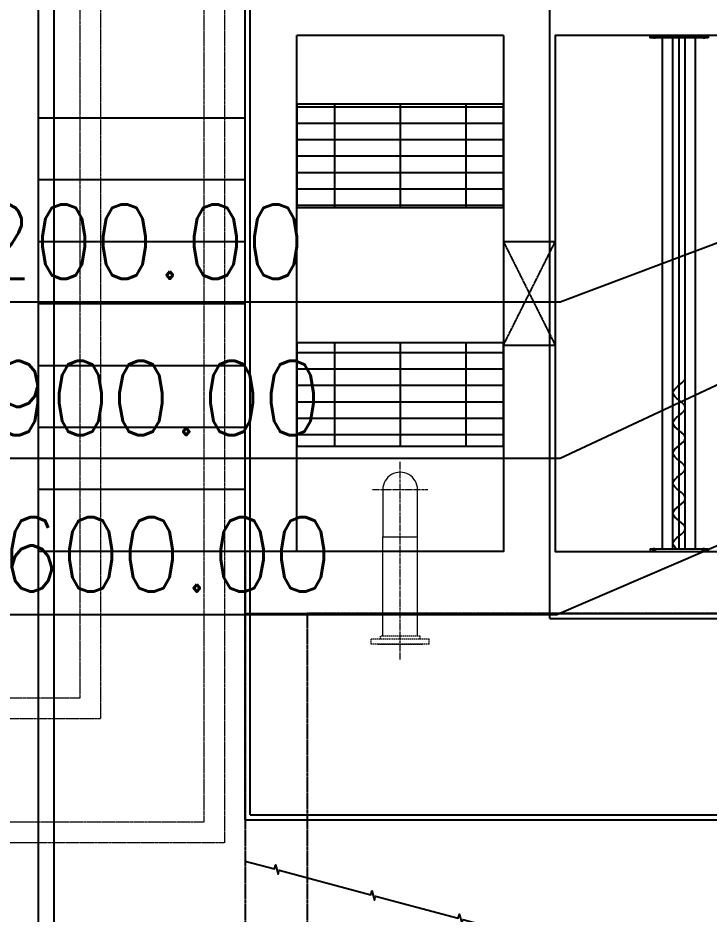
# Model space of a CAD drawing. Header units: inches. Extents: x 8618018 to 8935006, y 2431589 to 2567223.
# Drawn here: x 8665686 to 8669031, y 2494983 to 2499325 of the extents above; entities that cross this region are included whole.
import ezdxf
from ezdxf import colors
from ezdxf.entities.mleader import LeaderData, LeaderLine
from ezdxf.math import Vec2, Vec3

# ---------------------------------------------------------------- set-up
doc = ezdxf.new("R2010")
doc.units = ezdxf.units.IN
doc.header["$MEASUREMENT"] = 0
doc.linetypes.add('CENTER', pattern=[2, 1.25, -0.25, 0.25, -0.25])
doc.linetypes.add('HIDDEN', pattern=[0.375, 0.25, -0.125])
for name, color, linetype in [('CCT', 4, 'Continuous'), ('Civil', 252, 'Continuous'), ('GRATING', 252, 'Continuous'), ('Handrail', 252, 'FENCELINE1'), ('HIDDEN', 252, 'HIDDEN'), ('LAY-ROAD CARREGE WAY', 252, 'Continuous'), ('STR', 252, 'Continuous')]:
    doc.layers.add(name, color=color, linetype=linetype)
for name, color, linetype, lineweight in [('CL', 252, 'CENTER', 5), ('ICT', 6, 'Continuous', 13), ('PCT', 2, 'Continuous', 15), ('PUDDLE', 252, 'Continuous', 5), ('PUDDLE HID', 252, 'HIDDEN', 13), ('TRENCH', 252, 'Continuous', 13)]:
    doc.layers.add(name, color=color, linetype=linetype, lineweight=lineweight)
doc.styles.add('r-30', font='romans.shx')
doc.styles.get("Standard").update_dxf_attribs({"font": 'arial.ttf'})
doc.linetypes.add('FENCELINE1', pattern='A,6.35,-2.54,[133,ltypeshp.shx,S=2.54,R=0,X=-2.54,Y=0],-2.54,25.4', length=36.83)
pattern_1 = [(0, (-8628274.61, -2472997.03), (0, 79.375), []), (90, (-8628274.6, -2472997.03), (-317.5, 2e-14), [])]

# ---------------------------------------------------------------- blocks, each defined once
blk = doc.blocks.new('6SORF')
for p, q in [((-1, 5.5), (-1, -5.5)), ((-0.0625, 5.5), (-1, 5.5)), ((-0.0625, 5.5), (-0.0625, -5.5)), ((-1, 3.78), (-1.56, 3.78)), ((-1.56, 3.78), (-1.56, -3.78)), ((-0.0625, 4.25), (0, 4.25)), ((0, 4.25), (0, -4.25)), ((-1, -3.78), (-1.56, -3.78)), ((-0.0625, -4.25), (0, -4.25)), ((-0.0625, -5.5), (-1, -5.5))]:
    blk.add_line(p, q)
blk = doc.blocks.new('A$Cec323441')
at = {"layer": 'STR'}
for p, q in [((474, 0), (474, -12)), ((480, 5), (480, -17)), ((486, 0), (486, -12)), ((714, 0), (714, -12)), ((720, 5), (720, -17)), ((726, 0), (726, -12)), ((520, -12), (520, -2488)), ((570, -12), (570, -2488)), ((600, -12), (600, -2488)), ((630, -12), (630, -2488)), ((680, -12), (680, -2488)), ((474, -2500), (474, -2488)), ((480, -2505), (480, -2483)), ((486, -2500), (486, -2488)), ((714, -2500), (714, -2488)), ((720, -2505), (720, -2483)), ((726, -2500), (726, -2488))]:
    blk.add_line(p, q, dxfattribs=at)
for points in [[(740, -12), (460, -12), (460, 0), (740, 0)], [(740, -2488), (460, -2488), (460, -2500), (740, -2500)]]:
    blk.add_lwpolyline(points, close=True, dxfattribs=at)
blk.add_open_spline([(588.4, -12), (578.1, -21), (547.9, -54.3), (690, -111.9), (510, -184.9), (690, -257.9), (510, -330.9), (690, -403.9), (510, -476.9), (690, -549.9), (510, -622.9), (690, -695.9), (517.4, -765.9), (616.1, -811.5), (627.5, -832.9)], degree=3, knots=[910.138738, 910.138738, 910.138738, 910.138738, 944.93386, 1039.427246, 1133.920632, 1228.414018, 1322.907404, 1417.40079, 1511.894176, 1606.387562, 1700.880948, 1795.374334, 1889.86772, 1972.71108, 1972.71108, 1972.71108, 1972.71108], dxfattribs=at)
blk = doc.blocks.new('GA CRM')
at = {"layer": 'GRATING'}
h = blk.add_hatch(dxfattribs=at)
h.set_pattern_fill('GRATE', color=256, scale=100)
h.set_pattern_definition(pattern_1)
h.paths.add_polyline_path([(38955, 27066.8), (39955, 27066.8), (39955, 27566.8), (38955, 27566.8)])
h = blk.add_hatch(dxfattribs=at)
h.set_pattern_fill('GRATE', color=256, scale=100)
h.set_pattern_definition(pattern_1)
h.paths.add_polyline_path([(38955, 25910.2), (39955, 25910.2), (39955, 26410.2), (38955, 26410.2)])
at = {"layer": 'Civil'}
for p, q in [((38705, 24200), (38705, 33400)), ((38705, 24100), (38705, 32300)), ((37705, 25400), (37705, 32000)), ((37705, 25400), (37705, 32000)), ((39955, 27900), (38955, 27900)), ((38705, 27500), (37705, 27500)), ((38705, 27200), (37705, 27200)), ((38705, 26900), (37705, 26900)), ((38705, 26600), (37705, 26600)), ((38705, 26300), (37705, 26300)), ((38705, 26000), (37705, 26000)), ((38705, 25700), (37705, 25700)), ((37705, 18550), (37705, 25400)), ((39005, 25400), (37705, 25400)), ((39005, 25400), (37705, 25400)), ((38705, 25400), (37705, 25400)), ((38705, 24100), (68805, 24100))]:
    blk.add_line(p, q, dxfattribs=at)
for points in [[(39955, 27900), (39955, 25400), (38955, 25400), (38955, 27900)], [(41655, 27900), (40205, 27900), (40205, 25400), (41655, 25400)], [(38705, 23900), (38846.3, 23862.1), (38851.6, 23881.8), (38863.7, 23836.6), (38868.9, 23856.1), (39313.3, 23737), (39318.5, 23756.6), (39330.7, 23711.5), (39335.9, 23731), (39736.1, 23623.7), (39741.4, 23643.4), (39753.5, 23598.2), (39758.7, 23617.7), (39978.3, 23558.8)]]:
    blk.add_lwpolyline(points, dxfattribs=at)
at = {"layer": 'CL', "ltscale": 10}
for p, q in [((39455, 24876.9), (39455, 25834.1)), ((39320.9, 25700), (39589.1, 25700))]:
    blk.add_line(p, q, dxfattribs=at)
at = {"layer": 'GRATING'}
for points in [[(38955, 27066.8), (39955, 27066.8), (39955, 27566.8), (38955, 27566.8)], [(38955, 25910.2), (39955, 25910.2), (39955, 26410.2), (38955, 26410.2)]]:
    blk.add_lwpolyline(points, close=True, dxfattribs=at)
at = {"layer": 'Handrail', "linetype": 'FENCELINE1', "ltscale": 0.01}
blk.add_line((37780, 25400), (37780, 32000), dxfattribs=at)
blk.add_lwpolyline([(37780, 18450), (37780, 25400)], dxfattribs=at)
at = {"layer": 'HIDDEN', "ltscale": 0.75}
for p, q in [((40205, 26900), (39955, 26900)), ((39955, 26900), (40205, 26400)), ((39955, 26400), (40205, 26900)), ((39955, 26400), (40205, 26400)), ((38705, 25100), (41655, 25100))]:
    blk.add_line(p, q, dxfattribs=at)
at = {"layer": 'HIDDEN'}
for p, q in [((38705, 25400), (38705, 22750)), ((72205, 25100), (39005, 25100)), ((39005, 25100), (39005, 20100))]:
    blk.add_line(p, q, dxfattribs=at)
at = {"layer": 'LAY-ROAD CARREGE WAY', "color": 252}
for p, q in [((38729.3, 24125), (38729.3, 33400)), ((40180, 25075), (41680, 25075)), ((38729.3, 24125), (68780, 24125))]:
    blk.add_line(p, q, dxfattribs=at)
blk.add_lwpolyline([(40180, 25075), (40180, 31025)], dxfattribs=at)
at = {"layer": 'PUDDLE'}
for p, q in [((39370.9, 25400), (39370.9, 25471.4)), ((39539.2, 25400), (39539.2, 25471.4))]:
    blk.add_line(p, q, dxfattribs=at)
blk.add_lwpolyline([(39539.1, 25471.4), (39539.1, 25700, 1.000005), (39370.9, 25700), (39370.9, 25471.4)], format="xyb", close=True, dxfattribs=at)
at = {"layer": 'PUDDLE HID', "ltscale": 0.75}
for p, q in [((39370.9, 24989.6), (39370.9, 25400)), ((39539.2, 24989.6), (39539.2, 25400))]:
    blk.add_line(p, q, dxfattribs=at)
at = {"layer": 'TRENCH', "linetype": 'HIDDEN'}
for p, q in [((38505, 31374.3), (38505, 24089)), ((38605, 31374.3), (38605, 23989)), ((38505, 24089), (37705, 24089)), ((38605, 23989), (37705, 23989))]:
    blk.add_line(p, q, dxfattribs=at)
at = {"layer": 'TRENCH'}
for p, q in [((37705, 24089), (25150, 24089)), ((37705, 23989), (25250, 23989))]:
    blk.add_line(p, q, dxfattribs=at)
at = {"layer": 'TRENCH', "linetype": 'HIDDEN'}
for points in [[(37905, 32100), (37905, 24689), (37505, 24689)], [(38005, 32000), (38005, 24589), (37505, 24589)]]:
    blk.add_lwpolyline(points, dxfattribs=at)
at = {"layer": 'PUDDLE HID', "ltscale": 0.75, "xscale": 25.4, "yscale": 25.4, "zscale": 25.4, "rotation": 270}
blk.add_blockref('6SORF', (39455, 24950), dxfattribs=at)
at = {"layer": 'STR', "xscale": -1, "rotation": 180}
blk.add_blockref('A$Cec323441', (40205, 25400), dxfattribs=at)

msp = doc.modelspace()

# ---------------------------------------------------------------- block references
at = {"color": 252}
msp.add_blockref('GA CRM', (8628081, 2471340), dxfattribs=at)

# ---------------------------------------------------------------- next in the draw order: texts
at = {"layer": 'CCT', "lineweight": 0, "style": 'r-30', "width": 0.95}
msp.add_text('150W (CONTROL TRAY) EL.64900.00', height=360, dxfattribs=at).set_placement((8658805.7, 2497303.6, 68979))
at = {"layer": 'ICT', "color": 6, "lineweight": 0, "style": 'r-30', "width": 0.95}
msp.add_text('150W (INSTRUMENT) TRAY EL.65200.00', height=360, dxfattribs=at).set_placement((8658007.7, 2498061.6, 68979))
at = {"layer": 'PCT', "lineweight": 0, "style": 'r-30', "width": 0.95}
msp.add_text('150W (POWER TRAY) EL.64600.00', height=360, dxfattribs=at).set_placement((8659354.6, 2496545.7, 68979))

# ---------------------------------------------------------------- next in the draw order: leaders
at = {"layer": 'CCT', "lineweight": 0}
ml = msp.add_multileader_mtext('Standard', dxfattribs=at)
ml.set_content('', color=256)
ml.set_leader_properties()
ml.build(insert=Vec2(0, 0))
ml.multileader.update_dxf_attribs({"text_right_attachment_type": 6, "dogleg_length": 1700, "arrow_head_size": 480})
ctx = ml.context
ctx.base_point, ctx.char_height, ctx.arrow_head_size, ctx.landing_gap_size, ctx.plane_origin = Vec3(8659278.2, 2497190.4, 68979), 0.432, 480, 0.216, Vec3(8669909.7, 2495123.1, 68979)
ctx.right_attachment = 6
notes = []
notes.append((ctx, [(0, (1, 1, 0), (8668310.1, 2497190.6, 68979), (-1, 0), 9031.5, [(0, [(8671012.4, 2498454.7, 68979)], 0, [])])]))
ctx.mtext.insert, ctx.mtext.text_direction, ctx.mtext.rotation, ctx.mtext.flow_direction = Vec3(8659278.4, 2497190.2, 68979), Vec3(-1, 0), 3.141593, 5
at = {"layer": 'ICT', "color": 6, "lineweight": 0}
ml = msp.add_multileader_mtext('Standard', dxfattribs=at)
ml.set_content('', color=6)
ml.set_leader_properties()
ml.build(insert=Vec2(0, 0))
ml.multileader.update_dxf_attribs({"text_right_attachment_type": 6, "dogleg_length": 9950.8, "arrow_head_size": 480})
ctx = ml.context
ctx.base_point, ctx.char_height, ctx.arrow_head_size, ctx.landing_gap_size, ctx.plane_origin = Vec3(8658359.6, 2497948.3, 68979), 0.432, 480, 0.216, Vec3(8669909.7, 2495881.1, 68979)
ctx.right_attachment = 6
notes.append((ctx, [(0, (1, 1, 0), (8668310.9, 2497948.5, 68979), (-1, 0), 9950.8, [(0, [(8671012.4, 2498962.9, 68979)], 0, [])])]))
ctx.mtext.insert, ctx.mtext.text_direction, ctx.mtext.rotation, ctx.mtext.flow_direction = Vec3(8658359.9, 2497948.1, 68979), Vec3(-1, 0), 3.141593, 5
at = {"layer": 'PCT', "lineweight": 0}
ml = msp.add_multileader_mtext('Standard', dxfattribs=at)
ml.set_content('', color=256)
ml.set_leader_properties()
ml.build(insert=Vec2(0, 0))
ml.multileader.update_dxf_attribs({"text_right_attachment_type": 6, "dogleg_length": 8861.9, "arrow_head_size": 480})
ctx = ml.context
ctx.base_point, ctx.char_height, ctx.arrow_head_size, ctx.landing_gap_size, ctx.plane_origin = Vec3(8659422.8, 2496427.9, 68979), 9.6, 480, 4.8, Vec3(8669904.9, 2494365.2, 68979)
ctx.right_attachment, ctx.text_align_type = 6, 2
notes.append((ctx, [(0, (1, 1, 0), (8668294.4, 2496432.7, 68979), (-1, 0), 8861.9, [(0, [(8671012.3, 2497605, 68979)], 0, [])])]))
ctx.mtext.insert, ctx.mtext.text_direction, ctx.mtext.rotation, ctx.mtext.alignment, ctx.mtext.flow_direction = Vec3(8659427.6, 2496423.1, 68979), Vec3(-1, 0), 3.141593, 3, 5
for ctx, leaders in notes:
    for number, flags, end, landing, length, lines in leaders:
        leader = LeaderData()
        leader.index, (leader.has_last_leader_line, leader.has_dogleg_vector, leader.attachment_direction) = number, flags
        leader.last_leader_point, leader.dogleg_vector, leader.dogleg_length = Vec3(end), Vec3(landing), length
        for number, points, colour, breaks in lines:
            line = LeaderLine()
            line.index, line.vertices, line.color, line.breaks = number, Vec3.list(points), colors.encode_raw_color(colour), breaks
            leader.lines.append(line)
        ctx.leaders.append(leader)

doc.saveas('drawing.dxf')
